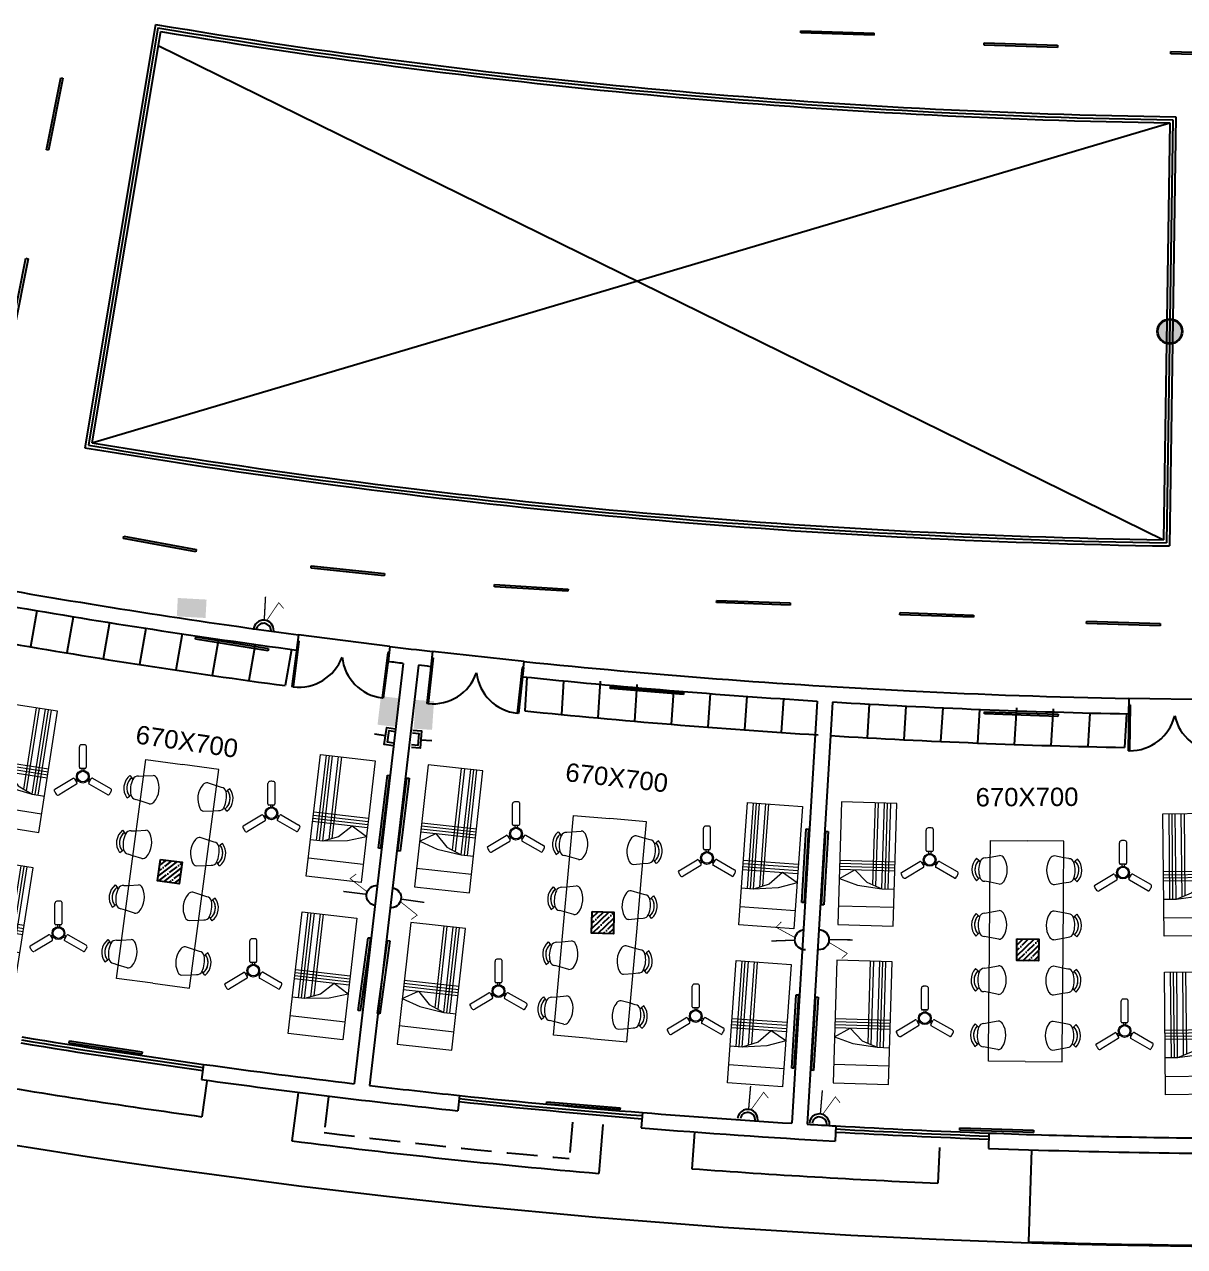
# Model space of a CAD drawing. Header units: inches. Extents: x -221585 to 401252, y -284294 to 332380.
# Drawn here: x 133326 to 135218, y 52642 to 54635 of the extents above; entities that cross this region are included whole.
import ezdxf
from ezdxf.enums import TextEntityAlignment as Align

# ---------------------------------------------------------------- set-up
doc = ezdxf.new("R2010")
doc.units = ezdxf.units.IN
doc.header["$MEASUREMENT"] = 0
doc.linetypes.add('HIDDEN', pattern=[0.375, 0.25, -0.125])
for name, color, linetype in [('A-TEXT', 3, 'Continuous'), ('A_dimension_100', 233, 'Continuous'), ('E-LIGHT', 7, 'Continuous'), ('Power', 7, 'Continuous'), ('UPS', 7, 'Continuous')]:
    doc.layers.add(name, color=color, linetype=linetype)
for name, color, linetype, lineweight in [('ceilingfan', 1, 'Continuous', 15), ('column fa 25', 3, 'Continuous', 35), ('FURN', 56, 'Continuous', 0)]:
    doc.layers.add(name, color=color, linetype=linetype, lineweight=lineweight)
doc.styles.get("Standard").update_dxf_attribs({"font": 'arial.ttf'})

# ---------------------------------------------------------------- blocks, each defined once
blk = doc.blocks.new('d2')
at = {"color": 1, "ltscale": 8}
for p, q in [((-332.772, -186.458, 9945.752), (-332.753, -186.454, 9945.752)), ((-332.628, -187.194, 9945.752), (-332.772, -186.458, 9945.752)), ((-332.609, -187.19, 9945.752), (-332.753, -186.454, 9945.752)), ((-332.753, -186.454, 9945.752), (-332.753, -186.454, 9945.732)), ((-332.753, -186.454, 9945.732), (-332.753, -186.454, 9945.732)), ((-334.226, -186.743, 9945.752), (-334.206, -186.739, 9945.752)), ((-334.082, -187.479, 9945.752), (-334.226, -186.743, 9945.752)), ((-334.062, -187.475, 9945.752), (-334.206, -186.739, 9945.752)), ((-334.063, -187.577, 9945.752), (-332.589, -187.288, 9945.752)), ((-332.628, -187.194, 9945.752), (-332.609, -187.19, 9945.752)), ((-334.082, -187.479, 9945.752), (-334.062, -187.475, 9945.752))]:
    blk.add_line(p, q, dxfattribs=at)
for centre, start, end in [((-332.628, -187.194, 9945.752), 101.092, 178.0402), ((-334.062, -187.475, 9945.752), 24.1438, 101.092)]:
    blk.add_arc(centre, 0.75, start, end, dxfattribs=at)
blk = doc.blocks.new('FREGTET')
at = {"layer": 'FURN', "color": 8}
for p, q in [((-154.698, 109.057, -2766.571), (-154.732, 108.979, -2766.571)), ((-154.698, 109.057, -2766.571), (-154.732, 108.979, -2766.571)), ((-154.66, 109.191, -2766.571), (-154.635, 109.149, -2766.571)), ((-154.66, 109.191, -2766.571), (-154.635, 109.149, -2766.571)), ((-154.617, 109.122, -2766.571), (-154.635, 109.149, -2766.571)), ((-154.617, 109.122, -2766.571), (-154.635, 109.149, -2766.571)), ((-154.369, 109.063, -2766.571), (-154.341, 109.079, -2766.571)), ((-154.369, 109.063, -2766.571), (-154.341, 109.079, -2766.571)), ((-154.3, 109.105, -2766.571), (-154.341, 109.079, -2766.571)), ((-154.3, 109.105, -2766.571), (-154.341, 109.079, -2766.571)), ((-154.994, 109.041, -2766.571), (-155.133, 108.458, -2766.571)), ((-154.118, 108.833, -2766.571), (-154.994, 109.041, -2766.571)), ((-154.732, 108.979, -2766.571), (-154.793, 108.838, -2766.571)), ((-154.34, 108.731, -2766.571), (-154.331, 108.884, -2766.571)), ((-154.331, 108.884, -2766.571), (-154.327, 108.968, -2766.571)), ((-154.331, 108.884, -2766.571), (-154.327, 108.968, -2766.571)), ((-153.822, 108.848, -2766.571), (-153.856, 108.771, -2766.571)), ((-153.822, 108.848, -2766.571), (-153.856, 108.771, -2766.571)), ((-153.784, 108.982, -2766.571), (-153.76, 108.941, -2766.571)), ((-153.784, 108.982, -2766.571), (-153.76, 108.941, -2766.571)), ((-153.742, 108.914, -2766.571), (-153.76, 108.941, -2766.571)), ((-153.742, 108.914, -2766.571), (-153.76, 108.941, -2766.571)), ((-153.493, 108.854, -2766.571), (-153.465, 108.871, -2766.571)), ((-153.493, 108.854, -2766.571), (-153.465, 108.871, -2766.571)), ((-153.425, 108.897, -2766.571), (-153.465, 108.871, -2766.571)), ((-153.425, 108.897, -2766.571), (-153.465, 108.871, -2766.571)), ((-153.243, 108.625, -2766.571), (-154.118, 108.833, -2766.571)), ((-153.856, 108.771, -2766.571), (-153.917, 108.63, -2766.571)), ((-153.464, 108.523, -2766.571), (-153.456, 108.676, -2766.571)), ((-153.456, 108.676, -2766.571), (-153.451, 108.76, -2766.571)), ((-153.456, 108.676, -2766.571), (-153.451, 108.76, -2766.571)), ((-152.908, 108.774, -2766.571), (-152.884, 108.732, -2766.571)), ((-152.908, 108.774, -2766.571), (-152.884, 108.732, -2766.571)), ((-152.866, 108.705, -2766.571), (-152.884, 108.732, -2766.571)), ((-152.866, 108.705, -2766.571), (-152.884, 108.732, -2766.571)), ((-152.618, 108.646, -2766.571), (-152.59, 108.663, -2766.571)), ((-152.618, 108.646, -2766.571), (-152.59, 108.663, -2766.571)), ((-152.549, 108.689, -2766.571), (-152.59, 108.663, -2766.571)), ((-152.549, 108.689, -2766.571), (-152.59, 108.663, -2766.571)), ((-155.271, 107.874, -2766.571), (-155.133, 108.458, -2766.571)), ((-152.367, 108.417, -2766.571), (-153.243, 108.625, -2766.571)), ((-152.98, 108.563, -2766.571), (-153.042, 108.422, -2766.571)), ((-152.946, 108.64, -2766.571), (-152.98, 108.563, -2766.571)), ((-152.946, 108.64, -2766.571), (-152.98, 108.563, -2766.571)), ((-152.589, 108.314, -2766.571), (-152.58, 108.468, -2766.571)), ((-152.58, 108.468, -2766.571), (-152.576, 108.552, -2766.571)), ((-152.58, 108.468, -2766.571), (-152.576, 108.552, -2766.571)), ((-152.033, 108.566, -2766.571), (-152.008, 108.524, -2766.571)), ((-152.033, 108.566, -2766.571), (-152.008, 108.524, -2766.571)), ((-151.991, 108.497, -2766.571), (-152.008, 108.524, -2766.571)), ((-151.991, 108.497, -2766.571), (-152.008, 108.524, -2766.571)), ((-151.742, 108.438, -2766.571), (-151.714, 108.454, -2766.571)), ((-151.742, 108.438, -2766.571), (-151.714, 108.454, -2766.571)), ((-151.674, 108.481, -2766.571), (-151.714, 108.454, -2766.571)), ((-151.674, 108.481, -2766.571), (-151.714, 108.454, -2766.571)), ((-151.491, 108.209, -2766.571), (-152.367, 108.417, -2766.571)), ((-152.105, 108.355, -2766.571), (-152.166, 108.214, -2766.571)), ((-152.071, 108.432, -2766.571), (-152.105, 108.355, -2766.571)), ((-152.071, 108.432, -2766.571), (-152.105, 108.354, -2766.571)), ((-151.713, 108.106, -2766.571), (-151.705, 108.259, -2766.571)), ((-151.705, 108.259, -2766.571), (-151.7, 108.344, -2766.571)), ((-151.705, 108.259, -2766.571), (-151.7, 108.344, -2766.571)), ((-151.63, 107.625, -2766.571), (-151.491, 108.209, -2766.571)), ((-154.396, 107.666, -2766.571), (-155.271, 107.874, -2766.571)), ((-155.009, 107.811, -2766.571), (-155.001, 107.965, -2766.571)), ((-154.547, 107.857, -2766.571), (-154.609, 107.716, -2766.571)), ((-155.014, 107.727, -2766.571), (-155.009, 107.812, -2766.571)), ((-155.014, 107.727, -2766.571), (-155.009, 107.811, -2766.571)), ((-154.609, 107.716, -2766.571), (-154.643, 107.639, -2766.571)), ((-154.609, 107.716, -2766.571), (-154.643, 107.639, -2766.571)), ((-153.52, 107.458, -2766.571), (-154.396, 107.666, -2766.571)), ((-154.133, 107.603, -2766.571), (-154.125, 107.756, -2766.571)), ((-153.672, 107.649, -2766.571), (-153.733, 107.508, -2766.571)), ((-155.04, 107.59, -2766.571), (-154.999, 107.617, -2766.571)), ((-155.04, 107.59, -2766.571), (-154.999, 107.617, -2766.571)), ((-154.971, 107.633, -2766.571), (-154.999, 107.617, -2766.571)), ((-154.971, 107.633, -2766.571), (-154.999, 107.617, -2766.571)), ((-154.723, 107.574, -2766.571), (-154.705, 107.547, -2766.571)), ((-154.723, 107.574, -2766.571), (-154.705, 107.547, -2766.571)), ((-154.681, 107.505, -2766.571), (-154.705, 107.547, -2766.571)), ((-154.681, 107.505, -2766.571), (-154.705, 107.547, -2766.571)), ((-154.138, 107.519, -2766.571), (-154.133, 107.603, -2766.571)), ((-154.138, 107.519, -2766.571), (-154.133, 107.603, -2766.571)), ((-153.733, 107.508, -2766.571), (-153.767, 107.431, -2766.571)), ((-153.733, 107.508, -2766.571), (-153.767, 107.431, -2766.571)), ((-152.645, 107.249, -2766.571), (-153.52, 107.458, -2766.571)), ((-153.258, 107.395, -2766.571), (-153.249, 107.548, -2766.571)), ((-151.63, 107.625, -2766.571), (-151.769, 107.041, -2766.571)), ((-154.164, 107.382, -2766.571), (-154.124, 107.408, -2766.571)), ((-154.164, 107.382, -2766.571), (-154.124, 107.408, -2766.571)), ((-154.096, 107.425, -2766.571), (-154.124, 107.408, -2766.571)), ((-154.096, 107.425, -2766.571), (-154.124, 107.408, -2766.571)), ((-153.847, 107.366, -2766.571), (-153.83, 107.338, -2766.571)), ((-153.847, 107.366, -2766.571), (-153.83, 107.338, -2766.571)), ((-153.805, 107.297, -2766.571), (-153.83, 107.338, -2766.571)), ((-153.805, 107.297, -2766.571), (-153.83, 107.338, -2766.571)), ((-153.262, 107.311, -2766.571), (-153.258, 107.395, -2766.571)), ((-153.262, 107.311, -2766.571), (-153.258, 107.395, -2766.571)), ((-152.858, 107.3, -2766.571), (-152.892, 107.223, -2766.571)), ((-152.858, 107.3, -2766.571), (-152.892, 107.223, -2766.571)), ((-152.796, 107.441, -2766.571), (-152.858, 107.3, -2766.571)), ((-151.769, 107.041, -2766.571), (-152.645, 107.249, -2766.571)), ((-152.382, 107.187, -2766.571), (-152.374, 107.34, -2766.571)), ((-153.289, 107.174, -2766.571), (-153.248, 107.2, -2766.571)), ((-153.289, 107.174, -2766.571), (-153.248, 107.2, -2766.571)), ((-153.22, 107.216, -2766.571), (-153.248, 107.2, -2766.571)), ((-153.22, 107.216, -2766.571), (-153.248, 107.2, -2766.571)), ((-152.972, 107.157, -2766.571), (-152.954, 107.13, -2766.571)), ((-152.972, 107.157, -2766.571), (-152.954, 107.13, -2766.571)), ((-152.93, 107.089, -2766.571), (-152.954, 107.13, -2766.571)), ((-152.93, 107.089, -2766.571), (-152.954, 107.13, -2766.571)), ((-152.387, 107.103, -2766.571), (-152.382, 107.187, -2766.571)), ((-152.387, 107.103, -2766.571), (-152.382, 107.187, -2766.571)), ((-151.982, 107.092, -2766.571), (-152.016, 107.014, -2766.571)), ((-151.982, 107.092, -2766.571), (-152.016, 107.014, -2766.571)), ((-151.921, 107.233, -2766.571), (-151.982, 107.092, -2766.571)), ((-152.413, 106.966, -2766.571), (-152.373, 106.992, -2766.571)), ((-152.413, 106.966, -2766.571), (-152.373, 106.992, -2766.571)), ((-152.345, 107.008, -2766.571), (-152.373, 106.992, -2766.571)), ((-152.345, 107.008, -2766.571), (-152.373, 106.992, -2766.571)), ((-152.096, 106.949, -2766.571), (-152.078, 106.922, -2766.571)), ((-152.096, 106.949, -2766.571), (-152.078, 106.922, -2766.571)), ((-152.054, 106.88, -2766.571), (-152.078, 106.922, -2766.571)), ((-152.054, 106.88, -2766.571), (-152.078, 106.922, -2766.571))]:
    blk.add_line(p, q, dxfattribs=at)
for centre, radius, start, end in [((-154.615, 109.037, -2766.571), 0.0847, 91.5148, 166.6297), ((-154.615, 109.037, -2766.571), 0.0847, 91.5148, 166.6297), ((-154.525, 108.959, -2766.571), 0.268, 33.0269, 120.2325), ((-154.525, 108.959, -2766.571), 0.268, 33.0269, 120.2325), ((-154.525, 108.959, -2766.571), 0.219, 33.0269, 120.2325), ((-154.525, 108.959, -2766.571), 0.219, 46.2775, 120.2325), ((-154.576, 108.746, -2766.571), 0.378, 56.8909, 96.3685), ((-154.576, 108.746, -2766.571), 0.378, 56.8909, 96.3685), ((-154.409, 108.988, -2766.571), 0.0847, 346.6297, 61.7447), ((-154.409, 108.988, -2766.571), 0.0847, 346.6297, 61.7447), ((-153.74, 108.829, -2766.571), 0.0847, 91.5148, 166.6297), ((-153.74, 108.829, -2766.571), 0.0847, 91.5148, 166.6297), ((-153.649, 108.751, -2766.571), 0.268, 33.0269, 120.2325), ((-153.649, 108.751, -2766.571), 0.268, 33.0269, 120.2325), ((-153.649, 108.751, -2766.571), 0.219, 33.0269, 120.2325), ((-153.649, 108.751, -2766.571), 0.219, 46.2775, 120.2325), ((-153.7, 108.538, -2766.571), 0.378, 56.8909, 96.3685), ((-153.7, 108.538, -2766.571), 0.378, 56.8909, 96.3685), ((-153.534, 108.78, -2766.571), 0.0847, 346.6297, 61.7447), ((-153.534, 108.78, -2766.571), 0.0847, 346.6297, 61.7447), ((-154.711, 108.819, -2766.571), 0.0847, 166.6297, 224.3988), ((-154.711, 108.819, -2766.571), 0.0847, 166.6297, 224.3988), ((-154.512, 109.013, -2766.571), 0.363, 224.3988, 288.8607), ((-154.512, 109.013, -2766.571), 0.363, 224.3988, 288.8607), ((-154.422, 108.75, -2766.571), 0.0847, 288.8607, 346.6297), ((-154.422, 108.75, -2766.571), 0.0847, 288.8607, 346.6297), ((-152.864, 108.621, -2766.571), 0.0847, 91.5148, 166.6297), ((-152.864, 108.621, -2766.571), 0.0847, 91.5148, 166.6297), ((-152.774, 108.543, -2766.571), 0.268, 33.0269, 120.2325), ((-152.774, 108.543, -2766.571), 0.268, 33.0269, 120.2325), ((-152.774, 108.543, -2766.571), 0.219, 33.0269, 120.2325), ((-152.774, 108.543, -2766.571), 0.219, 46.2775, 120.2325), ((-152.824, 108.33, -2766.571), 0.378, 56.8909, 96.3685), ((-152.824, 108.33, -2766.571), 0.378, 56.8909, 96.3685), ((-152.658, 108.572, -2766.571), 0.0847, 346.6297, 61.7447), ((-152.658, 108.572, -2766.571), 0.0847, 346.6297, 61.7447), ((-153.835, 108.611, -2766.571), 0.0847, 166.6297, 224.3988), ((-153.835, 108.611, -2766.571), 0.0847, 166.6297, 224.3988), ((-153.636, 108.805, -2766.571), 0.363, 224.3988, 288.8607), ((-153.636, 108.805, -2766.571), 0.363, 224.3988, 288.8607), ((-153.547, 108.542, -2766.571), 0.0847, 288.8607, 346.6297), ((-153.547, 108.542, -2766.571), 0.0847, 288.8607, 346.6297), ((-151.988, 108.413, -2766.571), 0.0847, 91.5148, 166.6297), ((-151.988, 108.413, -2766.571), 0.0847, 91.5148, 166.6297), ((-151.898, 108.335, -2766.571), 0.268, 33.0269, 120.2325), ((-151.898, 108.335, -2766.571), 0.268, 33.0269, 120.2325), ((-151.898, 108.335, -2766.571), 0.219, 33.0269, 120.2325), ((-151.898, 108.335, -2766.571), 0.219, 46.2775, 120.2325), ((-151.949, 108.122, -2766.571), 0.378, 56.8909, 96.3685), ((-151.949, 108.122, -2766.571), 0.378, 56.8909, 96.3685), ((-152.959, 108.403, -2766.571), 0.0847, 166.6297, 224.3988), ((-152.959, 108.403, -2766.571), 0.0847, 166.6297, 224.3988), ((-152.761, 108.597, -2766.571), 0.363, 224.3988, 288.8607), ((-152.761, 108.597, -2766.571), 0.363, 224.3988, 288.8607), ((-152.671, 108.334, -2766.571), 0.0847, 288.8607, 346.6297), ((-152.671, 108.334, -2766.571), 0.0847, 288.8607, 346.6297), ((-151.782, 108.364, -2766.571), 0.0847, 346.6297, 61.7447), ((-151.782, 108.364, -2766.571), 0.0847, 346.6297, 61.7447), ((-152.084, 108.194, -2766.571), 0.0847, 166.6297, 224.3988), ((-152.084, 108.194, -2766.571), 0.0847, 166.6297, 224.3988), ((-151.885, 108.389, -2766.571), 0.363, 224.3988, 288.8607), ((-151.885, 108.389, -2766.571), 0.363, 224.3988, 288.8607), ((-151.795, 108.126, -2766.571), 0.0847, 288.8607, 346.6297), ((-151.795, 108.126, -2766.571), 0.0847, 288.8607, 346.6297), ((-154.918, 107.945, -2766.571), 0.0847, 108.8607, 166.6297), ((-154.918, 107.945, -2766.571), 0.0847, 108.8607, 166.6297), ((-154.828, 107.682, -2766.571), 0.363, 44.3988, 108.8607), ((-154.828, 107.682, -2766.571), 0.363, 44.3988, 108.8607), ((-154.63, 107.876, -2766.571), 0.0847, 346.6297, 44.3988), ((-154.63, 107.876, -2766.571), 0.0847, 346.6297, 44.3988), ((-154.931, 107.707, -2766.571), 0.0847, 166.6297, 241.7447), ((-154.931, 107.707, -2766.571), 0.0847, 166.6297, 241.7447), ((-154.043, 107.737, -2766.571), 0.0847, 108.8607, 166.6297), ((-154.043, 107.737, -2766.571), 0.0847, 108.8607, 166.6297), ((-153.953, 107.474, -2766.571), 0.363, 44.3988, 108.8607), ((-153.953, 107.474, -2766.571), 0.363, 44.3988, 108.8607), ((-153.754, 107.668, -2766.571), 0.0847, 346.6297, 44.3988), ((-153.754, 107.668, -2766.571), 0.0847, 346.6297, 44.3988), ((-154.816, 107.736, -2766.571), 0.268, 213.0269, 300.2325), ((-154.816, 107.736, -2766.571), 0.268, 213.0269, 300.2325), ((-154.816, 107.736, -2766.571), 0.219, 213.0269, 300.2325), ((-154.816, 107.736, -2766.571), 0.219, 213.0269, 286.9819), ((-154.765, 107.949, -2766.571), 0.378, 236.8909, 276.3685), ((-154.765, 107.949, -2766.571), 0.378, 236.8909, 276.3685), ((-154.725, 107.658, -2766.571), 0.0847, 271.5148, 346.6297), ((-154.725, 107.658, -2766.571), 0.0847, 271.5148, 346.6297), ((-154.056, 107.499, -2766.571), 0.0847, 166.6297, 241.7447), ((-154.056, 107.499, -2766.571), 0.0847, 166.6297, 241.7447), ((-153.167, 107.529, -2766.571), 0.0847, 108.8607, 166.6297), ((-153.167, 107.529, -2766.571), 0.0847, 108.8607, 166.6297), ((-153.077, 107.266, -2766.571), 0.363, 44.3988, 108.8607), ((-153.077, 107.266, -2766.571), 0.363, 44.3988, 108.8607), ((-152.879, 107.46, -2766.571), 0.0847, 346.6297, 44.3988), ((-152.879, 107.46, -2766.571), 0.0847, 346.6297, 44.3988), ((-153.94, 107.528, -2766.571), 0.268, 213.0269, 300.2325), ((-153.94, 107.528, -2766.571), 0.268, 213.0269, 300.2325), ((-153.94, 107.528, -2766.571), 0.219, 213.0269, 300.2325), ((-153.94, 107.528, -2766.571), 0.219, 213.0269, 286.9819), ((-153.889, 107.741, -2766.571), 0.378, 236.8909, 276.3685), ((-153.889, 107.741, -2766.571), 0.378, 236.8909, 276.3685), ((-153.85, 107.45, -2766.571), 0.0847, 271.5148, 346.6297), ((-153.85, 107.45, -2766.571), 0.0847, 271.5148, 346.6297), ((-153.18, 107.291, -2766.571), 0.0847, 166.6297, 241.7447), ((-153.18, 107.291, -2766.571), 0.0847, 166.6297, 241.7447), ((-152.291, 107.321, -2766.571), 0.0847, 108.8607, 166.6297), ((-152.291, 107.321, -2766.571), 0.0847, 108.8607, 166.6297), ((-152.202, 107.058, -2766.571), 0.363, 44.3988, 108.8607), ((-152.202, 107.058, -2766.571), 0.363, 44.3988, 108.8607), ((-152.003, 107.252, -2766.571), 0.0847, 346.6297, 44.3988), ((-152.003, 107.252, -2766.571), 0.0847, 346.6297, 44.3988), ((-153.064, 107.32, -2766.571), 0.268, 213.0269, 300.2325), ((-153.064, 107.32, -2766.571), 0.268, 213.0269, 300.2325), ((-153.064, 107.32, -2766.571), 0.219, 213.0269, 300.2325), ((-153.064, 107.32, -2766.571), 0.219, 213.0269, 286.9819), ((-153.014, 107.533, -2766.571), 0.378, 236.8909, 276.3685), ((-153.014, 107.533, -2766.571), 0.378, 236.8909, 276.3685), ((-152.974, 107.242, -2766.571), 0.0847, 271.5148, 346.6297), ((-152.974, 107.242, -2766.571), 0.0847, 271.5148, 346.6297), ((-152.304, 107.083, -2766.571), 0.0847, 166.6297, 241.7447), ((-152.304, 107.083, -2766.571), 0.0847, 166.6297, 241.7447), ((-152.189, 107.112, -2766.571), 0.268, 213.0269, 300.2325), ((-152.189, 107.112, -2766.571), 0.268, 213.0269, 300.2325), ((-152.189, 107.112, -2766.571), 0.219, 213.0269, 300.2325), ((-152.189, 107.112, -2766.571), 0.219, 213.0269, 286.9819), ((-152.138, 107.325, -2766.571), 0.378, 236.8909, 276.3685), ((-152.138, 107.325, -2766.571), 0.378, 236.8909, 276.3685), ((-152.098, 107.034, -2766.571), 0.0847, 271.5148, 346.6297), ((-152.098, 107.034, -2766.571), 0.0847, 271.5148, 346.6297)]:
    blk.add_arc(centre, radius, start, end, dxfattribs=at)
blk = doc.blocks.new('A$C25933C84')
at = {"color": 8, "linetype": 'Continuous'}
for p, q in [((0, 0.9), (2, 0.9)), ((0, 0), (0, 0.9)), ((0.3, 0.9), (0.3, 0)), ((0.6, 0.7), (0.6, 0.9)), ((2, 0.9), (2, 0)), ((0.65, 0.3), (0.6, 0.7)), ((0.7, 0.45), (0.6, 0.7)), ((0.9, 0.25), (0.7, 0.45)), ((0.75, 0), (0.65, 0.3)), ((0.75, 0), (0.9, 0.25)), ((2, 0), (0, 0))]:
    blk.add_line(p, q, dxfattribs=at)
at = {"color": 8}
for p, q in [((0.6, 0.8), (2, 0.8)), ((0.9, 0), (0.9, 0.9)), ((0.95, 0), (0.95, 0.9)), ((1, 0), (1, 0.9)), ((1.05, 0), (1.05, 0.9)), ((0.6, 0.75), (2, 0.75)), ((0.6, 0.7), (2, 0.7)), ((0.64, 0.6), (2, 0.6)), ((0.66, 0.55), (2, 0.55))]:
    blk.add_line(p, q, dxfattribs=at)
blk = doc.blocks.new('xfggsdr')
at = {"color": 8, "extrusion": (3.15e-14, 5.7e-15, -1), "xscale": 99.99999999999996, "yscale": 99.99999999999996, "zscale": -100, "rotation": 275.7220156941657}
blk.add_blockref('FREGTET', (-154932.6, -31689.1, -276657.1), dxfattribs=at)
at = {"layer": 'FURN', "color": 8, "extrusion": (-1.83e-14, -1.1e-15, -1), "xscale": -99.99999999999996, "yscale": 99.99999999999996, "zscale": -99.99999999999996, "rotation": 261.1379053757277}
for p in [(-146010.8, -15268.6, 0), (-146050.6, -15524, 0)]:
    blk.add_blockref('A$C25933C84', p, dxfattribs=at)
at = {"layer": 'FURN', "color": 8, "extrusion": (1.79e-14, 3.8e-15, -1), "xscale": 99.99999999999994, "yscale": 99.99999999999994, "zscale": -100, "rotation": 83.41111061605987}
for p in [(-145396, -15364.4, 0), (-145425.7, -15621.1, 0)]:
    blk.add_blockref('A$C25933C84', p, dxfattribs=at)
blk = doc.blocks.new('FEGREGRE')
at = {"color": 20, "ltscale": 10}
for p, q in [((352225.2, 113822.9, 0.4), (352217.2, 113764.9, 0.4)), ((352374.1, 113803.9, 0.4), (352364.2, 113725.4, 0.4)), ((352871.5, 113752, 0.4), (352864.6, 113672.2, 0.4)), ((353021, 113739.9, 0.4), (353016.5, 113680.1, 0.4)), ((353420.2, 113714.9, 0.4), (353417.8, 113656.5, 0.4)), ((353570.2, 113710.8, 0.8), (353565.5, 113560.9, 0.8))]:
    blk.add_line(p, q, dxfattribs=at)
for centre, radius, start, end in [((353970.3, 126473.1, 0.4), 12828.5, 260.35055, 262.14575), ((353970.3, 126473.1, 0.4), 12848.5, 262.81881, 265.06302), ((353970.3, 126473.1, 0.4), 12828.5, 265.73613, 267.53133), ((353970.4, 126424.6, 0.8), 12870, 268.1974, 271.80135)]:
    blk.add_arc(centre, radius, start, end, dxfattribs=at)
blk = doc.blocks.new('dffa')
at = {"layer": 'column fa 25', "ltscale": 10}
h = blk.add_hatch(color=3, dxfattribs=at)
h.set_gradient(color1=(141, 141, 141), color2=(145, 145, 145), one_color=1, tint=0.57, name='CYLINDER')
h.paths.add_polyline_path([(173919.9, 119465, 1), (173879.9, 119465, 1)])
at = {"layer": 'column fa 25', "color": 3, "ltscale": 10}
blk.add_circle((173899.9, 119465), 20, dxfattribs=at)
blk = doc.blocks.new('Fan')
at = {"color": 6}
for p, q in [((-5.8, 15.7), (-5.8, 48.4)), ((5.2, 50.1), (5.2, 15.7)), ((3.5, 14), (-4.1, 14)), ((-1.9, 14), (-1.9, 10.8)), ((1.5, 14), (1.5, 10.8)), ((-45.2, -19.5), (-15.9, -1.9)), ((-10.2, -11.4), (-38.2, -28.2)), ((-13.6, -2.5), (-9.7, -9)), ((-12.6, -4.2), (-9.9, -2.6)), ((-10.8, -7.1), (-8.1, -5.5)), ((10.3, -7.3), (7.6, -5.8)), ((12, -4.4), (9.3, -2.8)), ((9.4, -9.1), (13.2, -2.4)), ((39.7, -28.3), (10, -11.4)), ((15.5, -1.8), (43.8, -18))]:
    blk.add_line(p, q, dxfattribs=at)
for centre, radius in [((-0.2, 0.8), 10.2), ((-0.2, 0.9), 8.5)]:
    blk.add_circle(centre, radius, dxfattribs=at)
for centre, radius, start, end in [((-2.4, 48.4), 3.4, 92.735, 180), ((-0.2, 0.9), 51, 85.7207, 92.735), ((3.5, 50.1), 1.7, 0, 85.7207), ((-4.1, 15.7), 1.7, 180, 270), ((3.5, 15.7), 1.7, 270, 0), ((-44.4, -21), 1.7, 120.9808, 206.3239), ((-15, -3.4), 1.7, 30.9808, 120.9808), ((-11.1, -9.9), 1.7, 300.9808, 30.9808), ((10.8, -9.9), 1.7, 150.2708, 240.2708), ((14.6, -3.3), 1.7, 60.2708, 150.2708), ((42.1, -20.9), 3.4, 332.7215, 60.2708), ((-0.2, 0.9), 51, 206.3239, 213.3255), ((-40, -25.3), 3.4, 213.3255, 300.9808), ((40.6, -26.9), 1.7, 240.2708, 325.7165), ((-0.2, 0.9), 51, 325.7165, 332.7215)]:
    blk.add_arc(centre, radius, start, end, dxfattribs=at)
blk = doc.blocks.new('light')
at = {"color": 5}
for p, q in [((112625.2, 38871.2), (112742.5, 38895.9)), ((112742.5, 38895.9), (112743.3, 38892.3)), ((112743.3, 38892.3), (112625.9, 38867.6)), ((112625.9, 38867.6), (112625.2, 38871.2))]:
    blk.add_line(p, q, dxfattribs=at)
blk = doc.blocks.new('ups 6A')
at = {"layer": 'E-LIGHT', "color": 4}
for points, const_width in [([(5905667, -1658491), (5905670, -1658287)], 11.7), ([(5905692, -1658286), (5905785, -1658448), (5905831, -1658401)], 6.64)]:
    blk.add_lwpolyline(points, dxfattribs=dict(at, const_width=const_width))
blk.add_arc((5905672, -1658200), 87.4, 179.0102, 359.0102, dxfattribs=at)
blk = doc.blocks.new('16A')
at = {"layer": 'E-LIGHT', "color": 1}
for points, const_width in [([(5916857, -1642748), (5916861, -1642952)], 11.7), ([(5916882, -1642953), (5916975, -1642791), (5917021, -1642838)], 6.64)]:
    blk.add_lwpolyline(points, dxfattribs=dict(at, const_width=const_width))
for centre, radius, start, end in [((5916862, -1643039), 87.4, 0.9898, 180.9898), ((5916863, -1643043), 64.6, 4.2725, 175.7579)]:
    blk.add_arc(centre, radius, start, end, dxfattribs=at)

msp = doc.modelspace()

# ---------------------------------------------------------------- hatches: boundary and pattern name
at = {"ltscale": 10}
h = msp.add_hatch(dxfattribs=at)
h.set_pattern_fill('ANSI35', color=1, scale=50, angle=-7.5215)
h.set_pattern_definition([(37.4785466, (-44114.917, -106928.725), (-7.6058041, 9.9197653), []), (37.4785466, (-44106.154, -106929.882), (-7.6058041, 9.9197653), [15.625, -3.125, 0, -3.125])])
h.paths.add_polyline_path([(133578.2, 53233.6), (133582.8, 53268.8), (133547.6, 53273.5), (133543, 53238.3)])
h = msp.add_hatch(dxfattribs=at)
h.set_pattern_fill('ANSI35', color=1, scale=50, angle=-1.3341)
h.set_pattern_definition([(43.6659234, (-25109.29, -125229.041), (-8.6306538, 9.042224), []), (43.6659234, (-25100.454, -125229.247), (-8.6306538, 9.042224), [15.625, -3.125, 0, -3.125])])
h.paths.add_polyline_path([(134286.3, 53152.2), (134287.2, 53187.6), (134251.7, 53188.5), (134250.8, 53153)])
h = msp.add_hatch(dxfattribs=at)
h.set_pattern_fill('ANSI35', color=1, scale=50, angle=-0.672)
h.set_pattern_definition([(44.3280176, (-22343.926, -127103.181), (-8.7345647, 8.94188905), []), (44.3280176, (-22335.088, -127103.285), (-8.7345647, 8.94188905), [15.625, -3.125, 0, -3.125])])
h.paths.add_polyline_path([(134979.8, 53108), (134980.2, 53143.5), (134944.7, 53143.9), (134944.3, 53108.4)])

# ---------------------------------------------------------------- linework, layer by layer
at = {"color": 2, "ltscale": 8}
for p, q in [((133539.4, 54635.5, 0), (133424.4, 53945, 0)), ((133543.5, 54629.7, 0), (133430.2, 53949.1, 0)), ((133547.6, 54623.9, 0), (133435.9, 53953.2, 0)), ((133543.8, 54600.9, 0), (135183.7, 53794.9, 0.4)), ((135203.9, 54484.7, 0.4), (135193.5, 53784.8, 0.4)), ((133435.9, 53953.2, 0), (135193.8, 54474.8, 0.4)), ((135193.8, 54474.8, 0.4), (135183.7, 53794.9, 0.4)), ((135198.9, 54479.8, 0.4), (135188.6, 53789.8, 0.4))]:
    msp.add_line(p, q, dxfattribs=at)
at = {"color": 5}
for p, q in [((134592, 54621.6, -0.4), (134592.1, 54625.3, -0.4)), ((134711.8, 54617.8, -0.4), (134592, 54621.6, -0.4)), ((134592.1, 54625.3, -0.4), (134712, 54621.4, -0.4)), ((134711.8, 54617.8, -0.4), (134712, 54621.4, -0.4)), ((134891, 54601.6, -0.4), (134891.1, 54605.3, -0.4)), ((135010.8, 54597.8, -0.4), (134891, 54601.6, -0.4)), ((134891.1, 54605.3, -0.4), (135011, 54601.4, -0.4)), ((135011, 54601.4, -0.4), (135010.8, 54597.8, -0.4)), ((135195.5, 54587.6, -0.4), (135195.6, 54591.3, -0.4)), ((135315.3, 54583.8, -0.4), (135195.5, 54587.6, -0.4)), ((135195.6, 54591.3, -0.4), (135315.5, 54587.4, -0.4)), ((133361.6, 54431, 0.4), (133384.9, 54548.6, 0.4)), ((133388.5, 54547.9, 0.4), (133365.2, 54430.3, 0.4)), ((133384.9, 54548.6, 0.4), (133388.5, 54547.9, 0.4)), ((133365.2, 54430.3, 0.4), (133361.6, 54431, 0.4)), ((133304.8, 54136.5, 0.4), (133328.1, 54254.1, 0.4)), ((133331.7, 54253.3, 0.4), (133308.4, 54135.7, 0.4)), ((133328.1, 54254.1, 0.4), (133331.7, 54253.3, 0.4)), ((133487.4, 53796.8, 0), (133488.1, 53800.5, 0)), ((133605.3, 53775.2, 0), (133487.4, 53796.8, 0)), ((133488.1, 53800.5, 0), (133606, 53778.8, 0)), ((133606, 53778.8, 0), (133605.3, 53775.2, 0)), ((133793.2, 53748.7, 0), (133793.6, 53752.4, 0)), ((133912.4, 53735.9, 0), (133793.2, 53748.7, 0)), ((133793.6, 53752.4, 0), (133912.8, 53739.6, 0)), ((133912.8, 53739.6, 0), (133912.4, 53735.9, 0)), ((134092.5, 53718.3, 0), (134092.7, 53722, 0)), ((134212.1, 53710.8, 0), (134092.5, 53718.3, 0)), ((134092.7, 53722, 0), (134212.4, 53714.4, 0)), ((134212.4, 53714.4, 0), (134212.1, 53710.8, 0)), ((134454.8, 53692.3, 0), (134454.9, 53696, 0)), ((134574.7, 53688.4, 0), (134454.8, 53692.3, 0)), ((134454.9, 53696, 0), (134574.8, 53692.1, 0)), ((134574.8, 53692.1, 0), (134574.7, 53688.4, 0)), ((134753.8, 53672.3, 0), (134753.9, 53676, 0)), ((134873.7, 53668.4, 0), (134753.8, 53672.3, 0)), ((134753.9, 53676, 0), (134873.8, 53672.1, 0)), ((134873.8, 53672.1, 0), (134873.7, 53668.4, 0)), ((135058.3, 53658.3, 0), (135058.4, 53662, 0)), ((135178.2, 53654.4, 0), (135058.3, 53658.3, 0)), ((135058.4, 53662, 0), (135178.3, 53658.1, 0)), ((135178.3, 53658.1, 0), (135178.2, 53654.4, 0)), ((133604.6, 53632.8, 0), (133605.2, 53636.4, 0)), ((133723, 53613.7, 0), (133604.6, 53632.8, 0)), ((133605.2, 53636.4, 0), (133723.6, 53617.4, 0)), ((133723.6, 53617.4, 0), (133723, 53613.7, 0)), ((134281.2, 53552, 0), (134281.5, 53555.7, 0)), ((134400.7, 53542.3, 0), (134281.2, 53552, 0)), ((134281.5, 53555.7, 0), (134401, 53545.9, 0)), ((134401, 53545.9, 0), (134400.7, 53542.3, 0)), ((134891.6, 53510.7, 0), (134891.7, 53514.4, 0)), ((135011.5, 53506.8, 0), (134891.6, 53510.7, 0)), ((134891.7, 53514.4, 0), (135011.6, 53510.5, 0)), ((135011.6, 53510.5, 0), (135011.5, 53506.8, 0)), ((133398.8, 52973.7, 0), (133399.4, 52977.3, 0)), ((133517.4, 52955.9, 0), (133398.8, 52973.7, 0)), ((133399.4, 52977.3, 0), (133517.9, 52959.5, 0)), ((133517.9, 52959.5, 0), (133517.4, 52955.9, 0)), ((134177.4, 52874.5, 0), (134177.7, 52878.2, 0)), ((134296.9, 52864.8, 0), (134177.4, 52874.5, 0)), ((134177.7, 52878.2, 0), (134297.2, 52868.4, 0)), ((134297.2, 52868.4, 0), (134296.9, 52864.8, 0)), ((134851.6, 52832, 0), (134851.7, 52835.7, 0)), ((134971.4, 52828.2, 0), (134851.6, 52832, 0)), ((134851.7, 52835.7, 0), (134971.5, 52831.8, 0)), ((134971.5, 52831.8, 0), (134971.4, 52828.2, 0))]:
    msp.add_line(p, q, dxfattribs=at)
at = {"color": 4, "ltscale": 10}
for p, q in [((135059.1, 54487.8, 0), (135059.1, 54487.8, 0)), ((133772.9, 53639.7, 0), (133769.6, 53614.9, 0)), ((133921.8, 53620.7, 0), (133918.8, 53596.1, 0)), ((133991.3, 53612.5, 0), (133989, 53592.7, 0)), ((133943.7, 53593, 0), (133863.6, 52907.6, 0)), ((133968.5, 53590.1, 0), (133888.4, 52904.7, 0)), ((134140.4, 53596.3, 0), (134137.5, 53571.5, 0)), ((134618.9, 53531.8, 0), (134577.3, 52843, 0)), ((134643.8, 53530.2, 0), (134602.3, 52841.5, 0)), ((135127.1, 53535.9, 0), (135126.8, 53510.9, 0)), ((133618, 52939.2, 0), (133614.6, 52914.5, 0)), ((134035.3, 52888.4, 0), (134032.7, 52863.5, 0)), ((134333.9, 52860.5, 0), (134331.8, 52835.6, 0)), ((134649.3, 52838.8, 0), (134647.9, 52813.8, 0)), ((134899, 52827.1, 0), (134898, 52802.1, 0))]:
    msp.add_line(p, q, dxfattribs=at)
at = {"color": 8, "ltscale": 10}
for p, q in [((133346.1, 53679.1, 0), (133335.8, 53620.1, 0)), ((133405.2, 53668.7, 0), (133395, 53610.2, 0)), ((133464.5, 53659.7, 0), (133454.2, 53600.6, 0)), ((133523.8, 53650.4, 0), (133513.5, 53591.3, 0)), ((133583.1, 53641.4, 0), (133572.8, 53582.3, 0)), ((133642.5, 53632.7, 0), (133632.2, 53573.6, 0)), ((133702, 53624.3, 0), (133691.6, 53565.1, 0)), ((133761.5, 53616.1, 0), (133751.1, 53557, 0)), ((134145.1, 53570.7, 0), (134141.7, 53515.7, 0)), ((134204.9, 53564.7, 0), (134201.5, 53509.8, 0)), ((134264.9, 53564.1, 0), (134261.2, 53504.2, 0)), ((134324.7, 53558.7, 0), (134321, 53498.8, 0)), ((134384.2, 53548.7, 0), (134380.8, 53493.8, 0)), ((134444, 53543.9, 0), (134440.6, 53489, 0)), ((134503.9, 53539.5, 0), (134500.5, 53484.6, 0)), ((134563.7, 53535.3, 0), (134560.3, 53480.4, 0)), ((134703.6, 53526.8, 0), (134700.3, 53471.9, 0)), ((134763.5, 53523.6, 0), (134760.2, 53468.7, 0)), ((134823.5, 53520.8, 0), (134820.2, 53465.9, 0)), ((134883.4, 53518.2, 0), (134880.1, 53463.3, 0)), ((134943.7, 53520.9, 0), (134940.1, 53461, 0)), ((135003.7, 53519, 0), (135000.1, 53459.1, 0)), ((135063.4, 53512.3, 0), (135060.1, 53457.4, 0)), ((135123.4, 53510.9, 0), (135120.1, 53456, 0))]:
    msp.add_line(p, q, dxfattribs=at)
at = {"color": 20, "linetype": 'HIDDEN', "ltscale": 200}
for p, q in [((133821.6, 52886.5, 0), (133814.5, 52827.9, 0)), ((134219.6, 52845.1, 0), (134214.2, 52785.5, 0))]:
    msp.add_line(p, q, dxfattribs=at)
at = {"color": 1, "ltscale": 10, "elevation": 0.4}
for points in [[(133547.6, 53273.5), (133582.8, 53268.8), (133578.2, 53233.6), (133543, 53238.3)], [(134251.7, 53188.5), (134287.2, 53187.6), (134286.3, 53152.2), (134250.8, 53153)], [(134944.7, 53143.9), (134980.2, 53143.5), (134979.8, 53108), (134944.3, 53108.4)]]:
    msp.add_lwpolyline(points, close=True, dxfattribs=at)
at = {"color": 2, "ltscale": 8}
for radius, start, end in [(11078.5, 260.49779, 269.14997), (11083.5, 260.52366, 269.12412), (11088.5, 260.54951, 269.0983), (11778.5, 260.50086, 269.14992), (11773.5, 260.52518, 269.12558), (11768.5, 260.54951, 269.10123)]:
    msp.add_arc((135368.3, 65562, 0), radius, start, end, dxfattribs=at)
at = {"color": 4, "ltscale": 10}
for centre, radius, start, end in [((135368.3, 65562, 0), 12028.5, 259.88503, 262.37805), ((135371.2, 65582.3, 0.8), 12074, 260.12475, 262.37717), ((135391.2, 65758.6, 0), 12226.4, 263.09731, 263.42537), ((133853, 52964.4, 0), 635.1, 81.792, 84.0562), ((133955.2, 53396.3, 0), 194.3, 80.1793, 86.0753), ((135368.3, 65562, 0), 12028.5, 264.14106, 267.14592), ((135368.3, 65562, 0), 12053.5, 264.13938, 266.43421), ((135368.3, 65562, 0), 12028.5, 267.14592, 268.8512), ((135368.3, 65562, 0), 12053.5, 266.5542, 268.85223), ((135364.1, 65530.6, 0), 12711.9, 262.10507, 263.22094), ((135368.3, 65562, 0), 12768.5, 262.10576, 263.99573), ((135368.3, 65562, 0), 12743.5, 263.33126, 263.99573), ((135386.4, 65798.3, 0), 12980.5, 265.34902, 266.42634), ((135368.3, 65562, 0), 12768.5, 265.34404, 266.76576), ((135368.3, 65562, 0), 12743.5, 266.55379, 266.76576), ((135368.3, 65562, 0), 12743.5, 267.88941, 269.64975), ((135368.3, 65562, 0), 12768.5, 267.88941, 270.24285)]:
    msp.add_arc(centre, radius, start, end, dxfattribs=at)
at = {"color": 8, "ltscale": 10}
for centre, start, end in [((135363, 65557.7, 0), 260.14257, 262.34989), ((135368.3, 65562, 0), 264.18605, 266.45794), ((135368.3, 65562, 0), 266.55379, 268.82568)]:
    msp.add_arc(centre, 12108.5, start, end, dxfattribs=at)
at = {"color": 1, "ltscale": 8}
for centre, radius, start, end in [((135361, 65512.5, 0), 12703.5, 260.75391, 262.10753), ((135374.2, 65601.4, 0), 12788.4, 260.75985, 262.10395), ((135374.2, 65601.4, 0), 12783.4, 260.75985, 262.10395), ((135371.7, 65599.7, 0), 12781.4, 263.99802, 265.34233), ((135363.8, 65512.2, 0), 12703.5, 263.99219, 265.34581), ((134984.5, 61449.2, 0), 8618.3, 263.67292, 265.66744), ((135368.3, 65562, 0), 12753.5, 266.76576, 267.88941), ((135368.3, 65562, 0), 12748.5, 266.76576, 267.88941), ((135368.3, 65562, 0), 12743.5, 266.76576, 267.88941)]:
    msp.add_arc(centre, radius, start, end, dxfattribs=at)
at = {"color": 20, "ltscale": 10}
msp.add_arc((135368.7, 65512, 0), 12870, 260.08648, 279.91229, dxfattribs=at)
at = {"color": 20, "linetype": 'HIDDEN', "ltscale": 200}
msp.add_arc((135368.3, 65562, 0), 12828.5, 263.04316, 264.83866, dxfattribs=at)
at = {"color": 3, "ltscale": 10}
for points in [[(133621.1, 53667.3, 0.4), (133574.3, 53669.9, 0.4), (133622.8, 53697.3, 0.4), (133575.9, 53699.9, 0.4)], [(133901.7, 53493.2, 0), (133907.2, 53539.8, 0), (133931.6, 53489.7, 0), (133937.1, 53536.3, 0)], [(133960.7, 53486.8, 0), (133963.8, 53533.6, 0), (133990.6, 53484.8, 0), (133993.8, 53531.6, 0)]]:
    msp.add_solid(points, dxfattribs=at)
at = {"layer": 'A_dimension_100', "color": 3, "ltscale": 0.05}
for points, elevation in [([(133927, 53458.6), (133912.6, 53460.7), (133916.9, 53488.9), (133931.2, 53486.7)], 0.4), ([(133914.8, 53475), (133896.9, 53477.7)], 0.4), ([(133927.6, 53463), (133917.7, 53464.5), (133920.6, 53483.8), (133930.5, 53482.3)], 0.4), ([(133959.1, 53484.2), (133973.6, 53483.1), (133971.4, 53454.7), (133956.9, 53455.8)], 0), ([(133958.8, 53479.7), (133968.8, 53478.9), (133967.2, 53459.5), (133957.3, 53460.3)], 0), ([(133972.5, 53468.6), (133990.5, 53467.2)], 0)]:
    msp.add_lwpolyline(points, dxfattribs=dict(at, elevation=elevation))

# ---------------------------------------------------------------- block references
at = {"color": 1}
for p, xscale, yscale, zscale, rotation in [((96314.3, 46305.9, -994575.2), 100.0000000000001, 100.0000000000001, 100.0000000000001, 161.6927798447977), ((96666.4, 45626.7, -994575.2), 100.0000000000091, 100.0000000000091, 100.0000000000091, 162.6917603071649), ((98724.4, 42057.2, -994575.2), 99.99999999999415, 99.99999999999415, 99.99999999999415, 168.116431881778)]:
    msp.add_blockref('d2', p, dxfattribs=dict(at, xscale=xscale, yscale=yscale, zscale=zscale, rotation=rotation))
at = {"color": 8, "ltscale": 10, "xscale": -1}
msp.add_blockref('xfggsdr', (279270.9, 68600.1, 0), dxfattribs=at)
at = {"color": 4, "xscale": -1}
for p, rotation in [((279158.6, 74914.8, 0), 2.524810482865609), ((277629.7, 86482.1, 0), 7.146459308477544)]:
    msp.add_blockref('xfggsdr', p, dxfattribs=dict(at, rotation=rotation))
for p, rotation in [((134249.9, -65852.1, 0), 71.12527144123179), ((134281.8, -65856.7, 0), 71.12527144123179), ((142313, -65690.7, 0), 74.67329702704134), ((142345.1, -65694.5, 0), 74.67329702704134), ((132477.6, -66109.3, -0.8), 70.28891936788378), ((132509.5, -66114, -0.8), 70.28891936788378), ((142296.6, -65961, 0), 74.67329702704134), ((142328.6, -65964.7, 0), 74.67329702704134)]:
    msp.add_blockref('light', p, dxfattribs=dict(rotation=rotation))
at = {"color": 1}
msp.add_blockref('FEGREGRE', (-218602.1, -60911.1, -0.4), dxfattribs=at)
at = {"layer": 'ceilingfan', "xscale": 1.02030405060046, "yscale": 1.02030405060046, "zscale": 1.02030405060046}
for p in [(133421.2, 53407.7, 0.4), (133728.8, 53347.9, 0.4), (134127.7, 53314.6, 0.4), (134439.2, 53275, 0.4), (134802.4, 53271.9, 0.4), (135117.8, 53251.2, 0.4), (133381.4, 53152.4, 0.4), (133699.2, 53091.2, 0.4), (134099.2, 53057.8, 0.4), (134420.9, 53017.2, 0.4), (134794.6, 53013.6, 0.4), (135120.4, 52992.8, 0.4)]:
    msp.add_blockref('Fan', p, dxfattribs=at)
at = {"layer": 'column fa 25', "color": 3}
msp.add_blockref('dffa', (-38705.9, -65330.2, 0.4), dxfattribs=at)
at = {"layer": 'Power', "xscale": 0.1885885860805314, "yscale": 0.1885885860805314, "zscale": 0.1885885860805314}
for p, rotation in [((-956188.8, 445115.2, 0.4), 355.7622240603392), ((-943048.2, 477134.1, 0), 354.0273642647927), ((-942931.2, 477126.7, 0.4), 354.0273642647927)]:
    msp.add_blockref('16A', p, dxfattribs=dict(at, rotation=rotation))
at = {"layer": 'UPS', "color": 3, "zscale": 0.1887460698150344}
for p, xscale, yscale, rotation in [((289810.4, -1094017.8, 1.3), -0.1887460698150345, 0.1887460698150343, 262.0554188946386), ((-2498.5, 1202923.6, 0.4), -0.1887460698150345, 0.1887460698150344, 81.0832047999308), ((471672.5, -1054481.8, 1.3), -0.1887460698150345, 0.1887460698150343, 271.2423876878657), ((-154110.1, 1174340.2, 0.4), -0.1887460698150346, 0.1887460698150344, 88.7573485765446)]:
    msp.add_blockref('ups 6A', p, dxfattribs=dict(at, xscale=xscale, yscale=yscale, rotation=rotation))

# ---------------------------------------------------------------- texts
at = {"layer": 'A-TEXT'}
for rotation, p in [(351.7873, (133590.8, 53465.8, 0)), (353.5947, (134291.9, 53406.9, 0)), (0.27, (134961.1, 53375.3, 0))]:
    msp.add_text('670X700', height=30, rotation=rotation, dxfattribs=at).set_placement(p, align=Align.MIDDLE)

doc.saveas('drawing.dxf')
